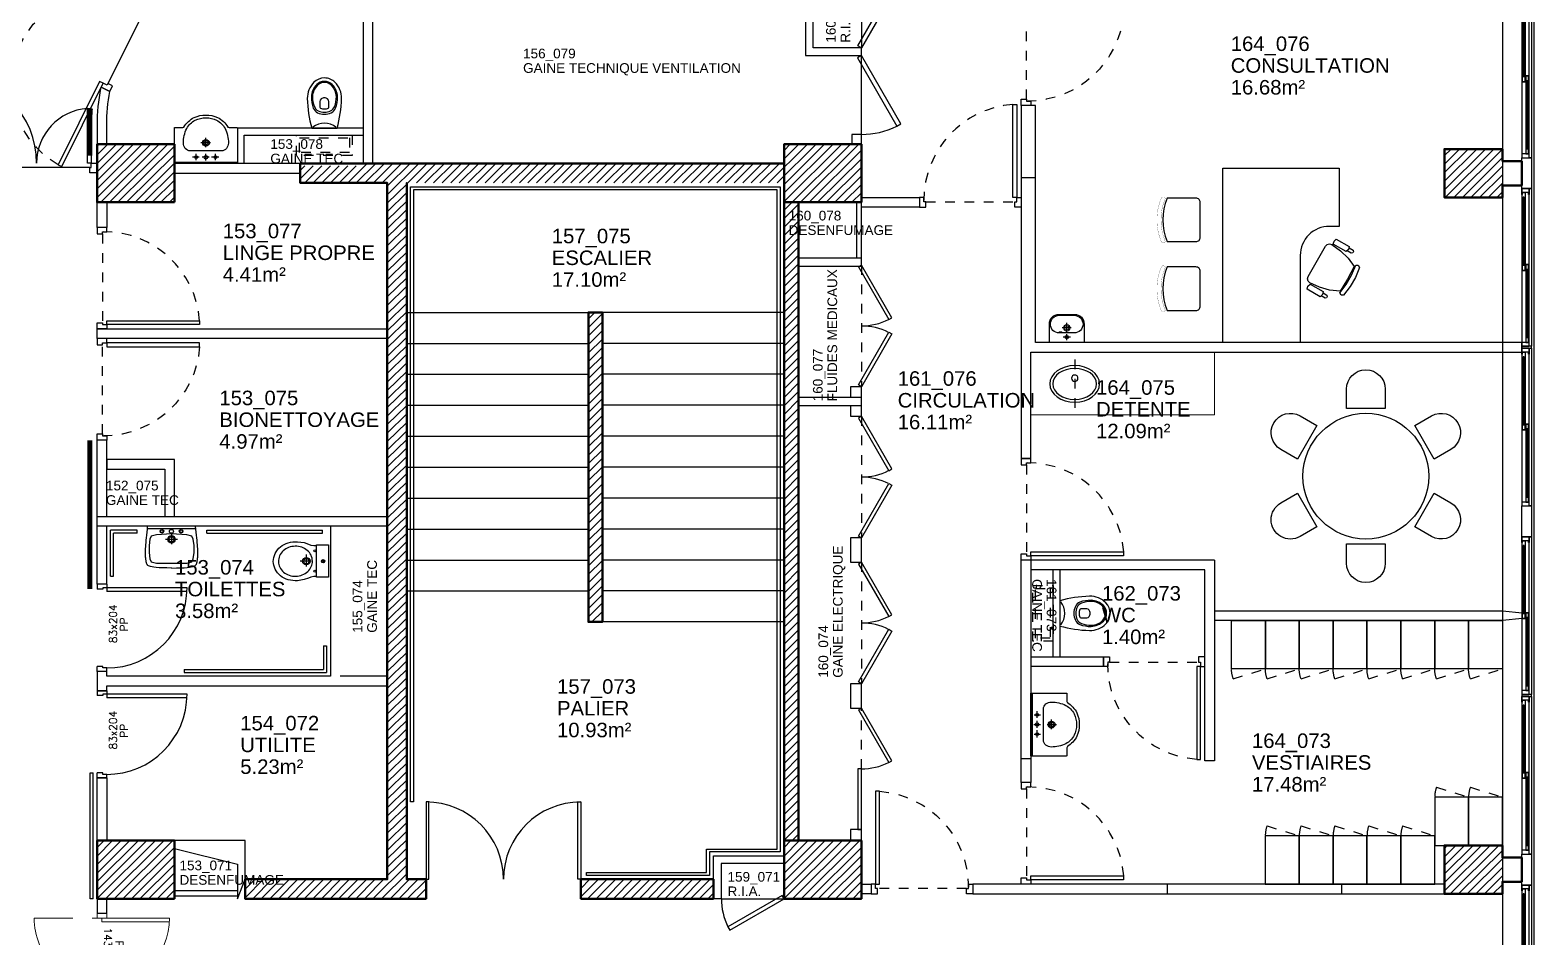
# Model space of a CAD drawing. Header units: metres. Extents: x -8 to 211, y -5 to 120.
# Drawn here: x 151.3 to 166.84, y 70.45 to 79.83 of the extents above; entities that cross this region are included whole.
import ezdxf
from ezdxf.enums import TextEntityAlignment as Align

# ---------------------------------------------------------------- set-up
doc = ezdxf.new("R2010")
doc.units = ezdxf.units.M
doc.header["$LTSCALE"] = 0.8
doc.header["$MEASUREMENT"] = 0
for name, pattern in [('AXES2', [1.125, 0.75, -0.125, 0.125, -0.125]), ('CACHE2', [0.1875, 0.125, -0.0625]), ('CACHEX2', [0.75, 0.5, -0.25]), ('CACHÉ', [0.25, 0.125, -0.125]), ('CENTER', [2, 1.25, -0.25, 0.25, -0.25]), ('CONTINU', [0]), ('DISCONTINU', [0.75, 0.5, -0.25])]:
    doc.linetypes.add(name, pattern=pattern)
doc.layers.get('0').update_dxf_attribs({"linetype": 'CONTINUOUS'})
for name, color, linetype in [('A-EQTE-SANITAIRE', 5, 'CONTINUOUS'), ('A_ACCÈS', 7, 'CONTINUOUS'), ('A_AGENC', 204, 'CONTINUOUS'), ('A_CHASS', 4, 'CONTINUOUS'), ('A_EQMP', 142, 'CONTINUOUS'), ('A_Etiqu_Gaine', 7, 'CONTINUOUS'), ('A_Etiqu_Gaine_ancien', 7, 'CONTINUOUS'), ('A_Etiqu_Gaine_code', 7, 'CONTINUOUS'), ('A_Etiqu_Local', 7, 'CONTINUOUS'), ('A_Etiqu_Nouveaux locaux', 140, 'CONTINUOUS'), ('A_HACH_STRUC', 7, 'CONTINUOUS'), ('A_MURS_CLOI', 7, 'CONTINUOUS'), ('A_PORT', 7, 'CONTINUOUS'), ('ARchi-Murs porteurs', 7, 'CONTINUOUS'), ('EQuipement-main courante', 181, 'CONTINUOUS'), ('P-FENETRE', 5, 'CONTINUOUS'), ('P-PORTE', 5, 'CONTINUOUS')]:
    doc.layers.add(name, color=color, linetype=linetype)
for name, color, linetype, lineweight in [('A_MURS_STRU', 7, 'CONTINUOUS', 40), ('A_PORTE', 7, 'CONTINU', 0), ('A_SANI', 5, 'CONTINU', 0)]:
    doc.layers.add(name, color=color, linetype=linetype, lineweight=lineweight)
doc.styles.add('Attribut', font='arial.ttf')
doc.styles.add('ROMANS8', font='romans8', dxfattribs={"height": 10})

# ---------------------------------------------------------------- blocks, each defined once
blk = doc.blocks.new('POR-90D')
at = {"color": 0, "linetype": 'ByBlock'}
blk.add_line((-98.5, 5.5), (-6.5, 5.5), dxfattribs=at)
for points in [[(-8.5, 10), (-8.5, 106), (-4.5, 106), (-4.5, 10)], [(-98.5, 0), (-98.5, 5.5), (-100.5, 5.5), (-100.5, 10), (-105, 10), (-105, 0)], [(-6.5, 0), (-6.5, 5.5), (-4.5, 5.5), (-4.5, 10), (0, 10), (0, 0)]]:
    blk.add_lwpolyline(points, close=True)
blk.add_arc((-1.3, 7.1), 99.2, 94.1611, 180.0367, dxfattribs=at)
blk = doc.blocks.new('POR-140T')
at = {"color": 0}
blk.add_line((152.5, 5.5), (7.5, 5.5), dxfattribs=at)
for points in [[(10, 101.5), (10, 10), (6, 10), (6, 101.5)], [(150, 10), (150, 66.5), (154, 66.5), (154, 10)], [(7.5, 0), (7.5, 5.5), (6, 5.5), (6, 10), (0, 10), (0, 0)], [(152.5, 0), (152.5, 5.5), (154, 5.5), (154, 10), (160, 10), (160, 0)]]:
    blk.add_lwpolyline(points, close=True)
blk.add_lwpolyline([(150, 66.5, 0.391403), (97.5, 10, 0.400855), (10, 101.5)], format="xyb", dxfattribs=at)
blk = doc.blocks.new('POR-90180d')
at = {"color": 0}
blk.add_line((-99.5, 5.5), (-6.5, 5.5), dxfattribs=at)
for points in [[(-98.5, 0), (-98.5, 5.5), (-100.5, 5.5), (-100.5, 10), (-105, 10), (-105, 0)], [(-6.5, 0), (-6.5, 5.5), (-4.5, 5.5), (-4.5, 10), (0, 10), (0, 0)], [(-4.5, 14), (91.5, 14), (91.5, 10), (-4.5, 10)]]:
    blk.add_lwpolyline(points, close=True)
at = {"color": 0, "linetype": 'ByBlock'}
blk.add_arc((-4.4, 8.3), 96.1, 3.4084, 180.7675, dxfattribs=at)
blk = doc.blocks.new('wcKEO2441p')
at = {"layer": 'A-EQTE-SANITAIRE', "linetype": 'CACHE2'}
for points in [[(-28, 28.8), (-7, 28.8), (-7, -28.8), (-28, -28.8)], [(-25, 25.8), (-10, 25.8), (-10, -25.8), (-25, -25.8)]]:
    blk.add_lwpolyline(points, close=True, dxfattribs=at)
at = {"layer": 'A-EQTE-SANITAIRE'}
for points in [[(47.6, -10.9, 0.196315), (52, 0, 0.196315), (47.6, 10.8, 0.20619), (30.7, 17.7, 0.059274), (0, 13.1), (0, -13.1, 0.059274), (30.7, -17.7, 0.20619)], [(48.4, 0, 0.196315), (45.2, 8, 0.194716), (32.4, 13.5, 0.100159), (20.8, 11.5, 0.190957), (16.1, 7.1, 0.111183), (14.5, 0, 0.111183), (16.1, -7.1, 0.190957), (20.8, -11.5, 0.100159), (32.4, -13.5, 0.194716), (45.2, -8, 0.196315)], [(47.4, 0, 0.196315), (44.4, 7.2, 0.194716), (32.8, 12.3, 0.100159), (22.3, 10.4, 0.190957), (18, 6.4, 0.111183), (16.5, 0, 0.111183), (18, -6.4, 0.190957), (22.3, -10.4, 0.100159), (32.8, -12.3, 0.194716), (44.4, -7.2, 0.196315)], [(31.4, 0, 0.165079), (30.3, 3.3, 0.233189), (27.8, 4.6), (21.7, 4.6, 0.298217), (20.8, 4, 0.103244), (20, 0, 0.103244), (20.8, -4, 0.298217), (21.7, -4.6), (27.8, -4.6, 0.233189), (30.3, -3.3, 0.165079)]]:
    blk.add_lwpolyline(points, format="xyb", close=True, dxfattribs=at)
blk.add_arc((-13.7, 0), 19, 321.0392, 38.9608, dxfattribs=at)
blk = doc.blocks.new('LA-PRIp1202')
at = {"layer": 'A-EQTE-SANITAIRE'}
blk.add_line((32.4, -1.4), (-32.5, -1.4), dxfattribs=at)
at = {"layer": 'A-EQTE-SANITAIRE', "linetype": 'CENTER'}
for p, q in [((-13.2, -6.6), (-5.9, -6.6)), ((-9.9, -3.4), (-9.9, -10.2)), ((-3.3, -6.5), (4, -6.5)), ((0, -3.3), (0, -10)), ((6.8, -6.6), (14, -6.6)), ((10.1, -3.4), (10.1, -10.2)), ((-4.7, -21.5), (5.6, -21.5)), ((0, -16.9), (0, -26.6))]:
    blk.add_line(p, q, dxfattribs=at)
at = {"layer": 'A-EQTE-SANITAIRE', "flags": 128}
for points in [[(0, -50, -0.115914), (-12.1, -47.7, -0.128629), (-22.8, -37.8, 0.219026), (-23.9, -37.4), (-31.9, -37.4, -0.414214), (-32.5, -36.8), (-32.5, -0.3, -0.414214), (-32.2, 0), (0, 0), (32.2, 0, -0.414214), (32.5, -0.3), (32.5, -36.8, -0.414214), (31.9, -37.4), (23.9, -37.4, 0.219026), (22.8, -37.8, -0.128629), (12.1, -47.7, -0.115914)], [(0, -47.3, -0.110863), (-11.1, -44.8, -0.157188), (-19.8, -36.3, -0.123361), (-23.2, -21.2, -0.177945), (-21.3, -15.7, -0.218594), (-16, -13.1), (0, -13.1), (16, -13.1, -0.218594), (21.3, -15.7, -0.177945), (23.2, -21.2, -0.123361), (19.8, -36.3, -0.157188), (11.1, -44.8, -0.110863)]]:
    blk.add_lwpolyline(points, format="xyb", close=True, dxfattribs=at)
at = {"layer": 'A-EQTE-SANITAIRE'}
for centre, radius in [((-9.9, -6.6), 1.5), ((0, -6.5), 1.82), ((10.1, -6.6), 1.5), ((0, -21.5), 3.48), ((0, -21.5), 2.19)]:
    blk.add_circle(centre, radius, dxfattribs=at)
blk = doc.blocks.new('CASIER35X50')
at = {"const_width": 0.5}
blk.add_lwpolyline([(0, 50), (0, 0), (35, 0), (35, 50)], dxfattribs=at)
at = {"linetype": 'CACHEX2'}
blk.add_lwpolyline([(0, 50, -0.087489), (1.8, 60.3), (35, 50)], format="xyb", dxfattribs=at)
blk.add_lwpolyline([(0, 0), (35, 0), (35, 50), (0, 50)], close=True)
blk = doc.blocks.new('VASQUE')
at = {"layer": 'A-EQTE-SANITAIRE', "linetype": 'AXES2'}
blk.add_line((0, 6.4), (0, -44.1), dxfattribs=at)
at = {"layer": 'A-EQTE-SANITAIRE'}
blk.add_circle((0, -13.2), 3.39, dxfattribs=at)
for major_axis, ratio in [((-25.7, 0), 0.737674), ((-22.7, 0), 0.703008)]:
    blk.add_ellipse((0, -19), major_axis=major_axis, ratio=ratio, dxfattribs=at)
blk = doc.blocks.new('TAB-6PLR')
for points in [[(-17.7, 70.6), (-52.3, 50.6), (-62.3, 67.9, -1), (-27.7, 87.9)], [(52.3, 50.6), (17.7, 70.6), (27.7, 87.9, -1), (62.3, 67.9)], [(-70, 20), (-70, -20), (-90, -20, -1), (-90, 20)], [(70, -20), (70, 20), (90, 20, -1), (90, -20)], [(-52.3, -50.6), (-17.7, -70.6), (-27.7, -87.9, -1), (-62.3, -67.9)], [(17.7, -70.6), (52.3, -50.6), (62.3, -67.9, -1), (27.7, -87.9)]]:
    blk.add_lwpolyline(points, format="xyb", close=True)
blk.add_circle((0, 0), 65)
blk = doc.blocks.new('BROCA1-WC')
at = {"layer": 'A-EQTE-SANITAIRE'}
for p, q in [((0.180664, 0.002441), (0.292968, 0.002441)), ((0.229492, -0.065918), (0.229492, 0.056152))]:
    blk.add_line(p, q, dxfattribs=at)
blk.add_lwpolyline([(0.124511, -0.168457), (0, -0.168457), (0, 0.168457), (0.124511, 0.168457)], close=True, dxfattribs=at)
blk.add_lwpolyline([(0.124511, 0.158691), (0.131836, 0.158691), (0.151367, 0.158691), (0.183105, 0.168457), (0.207519, 0.178223), (0.251465, 0.192871), (0.32052, 0.20335, -0.092772), (0.415564, 0.193998, -0.098236), (0.49569, 0.152391, -0.108258), (0.551385, 0.083564, -0.11669), (0.570333, 0.00348, -0.116228), (0.55144, -0.076694, -0.107322), (0.495689, -0.146109, -0.097518), (0.415447, -0.188486, -0.102120608), (0.319824, -0.197754), (0.251465, -0.192871), (0.207519, -0.17334), (0.183105, -0.163574), (0.151367, -0.158691), (0.131836, -0.158691), (0.12207, -0.158691)], format="xyb", dxfattribs=at)
blk.add_lwpolyline([(0.517564, 0.006079, 0.110065), (0.503334, 0.064246, 0.102556), (0.463811, 0.114795, 0.093461), (0.407064, 0.147017, 0.087911), (0.338583, 0.157695, 0.087911), (0.270603, 0.144193, 0.093461), (0.215238, 0.10965, 0.102556), (0.177841, 0.057509, 0.110065), (0.166029, -0.001196, 0.110065), (0.18026, -0.059363, 0.102556), (0.219782, -0.109912, 0.093461), (0.276529, -0.142134, 0.087911), (0.34501, -0.152812, 0.087911), (0.41299, -0.13931, 0.093461), (0.468355, -0.104767, 0.102556), (0.505752, -0.052626, 0.110065)], format="xyb", close=True, dxfattribs=at)
for centre, radius in [((0.056152, 0.002441), 0.01664), ((0.056152, 0.002441), 0.016619), ((0.056152, 0.002441), 0.009631), ((0.056152, 0.002441), 0.000007), ((0.141601, 0.104981), 0.010462), ((0.229492, 0.002441), 0.038283), ((0.229492, 0.002441), 0.027569), ((0.141601, -0.10498), 0.010462)]:
    blk.add_circle(centre, radius, dxfattribs=at)
blk = doc.blocks.new('BROCA1-LAV')
at = {"layer": 'A-EQTE-SANITAIRE'}
for p, q in [((0.248, 0), (-0.248, 0)), ((0.248, -0.025), (-0.248, -0.025)), ((-0.065, -0.134), (0.061, -0.134)), ((-0.002, -0.082), (-0.002, -0.185))]:
    blk.add_line(p, q, dxfattribs=at)
for points in [[(0.002, -0.432), (-0.049, -0.431), (-0.093, -0.43), (-0.129, -0.428), (-0.159, -0.426), (-0.184, -0.423), (-0.203, -0.42), (-0.218, -0.416), (-0.23, -0.413), (-0.238, -0.408), (-0.245, -0.404), (-0.245, -0.404), (-0.248, -0.402), (-0.25, -0.399), (-0.252, -0.396), (-0.254, -0.394), (-0.256, -0.39), (-0.257, -0.387), (-0.259, -0.383), (-0.26, -0.379), (-0.261, -0.375), (-0.262, -0.37), (-0.262, -0.37), (-0.263, -0.365), (-0.264, -0.359), (-0.265, -0.353), (-0.266, -0.347), (-0.267, -0.34), (-0.268, -0.334), (-0.268, -0.327), (-0.269, -0.321), (-0.27, -0.314), (-0.27, -0.308), (-0.27, -0.308), (-0.271, -0.302), (-0.271, -0.296), (-0.271, -0.291), (-0.272, -0.285), (-0.272, -0.28), (-0.272, -0.274), (-0.272, -0.268), (-0.272, -0.261), (-0.271, -0.255), (-0.271, -0.247), (-0.271, -0.247), (-0.27, -0.231), (-0.268, -0.212), (-0.267, -0.192), (-0.264, -0.169), (-0.262, -0.145), (-0.259, -0.118), (-0.257, -0.091), (-0.254, -0.062), (-0.251, -0.031), (-0.248, 0)], [(-0.002, -0.432), (0.049, -0.431), (0.093, -0.43), (0.129, -0.428), (0.159, -0.426), (0.184, -0.423), (0.203, -0.42), (0.218, -0.416), (0.23, -0.413), (0.238, -0.408), (0.245, -0.404), (0.245, -0.404), (0.248, -0.402), (0.25, -0.399), (0.252, -0.396), (0.254, -0.394), (0.256, -0.39), (0.257, -0.387), (0.259, -0.383), (0.26, -0.379), (0.261, -0.375), (0.262, -0.37), (0.262, -0.37), (0.263, -0.365), (0.264, -0.359), (0.265, -0.353), (0.266, -0.347), (0.267, -0.34), (0.268, -0.334), (0.268, -0.327), (0.269, -0.321), (0.27, -0.314), (0.27, -0.308), (0.27, -0.308), (0.271, -0.302), (0.271, -0.296), (0.271, -0.291), (0.272, -0.285), (0.272, -0.28), (0.272, -0.274), (0.272, -0.268), (0.272, -0.261), (0.271, -0.255), (0.271, -0.247), (0.271, -0.247), (0.27, -0.231), (0.268, -0.212), (0.267, -0.192), (0.264, -0.169), (0.262, -0.145), (0.259, -0.118), (0.257, -0.091), (0.254, -0.062), (0.251, -0.031), (0.248, 0)]]:
    blk.add_lwpolyline(points, dxfattribs=at)
blk.add_lwpolyline([(-0.234, -0.235), (-0.233, -0.272), (-0.225, -0.336), (-0.211, -0.367), (-0.157, -0.38), (-0.002, -0.381), (0.156, -0.38), (0.21, -0.367), (0.224, -0.336), (0.232, -0.272), (0.233, -0.237), (0.233, -0.232), (0.232, -0.197), (0.224, -0.133), (0.21, -0.102), (0.156, -0.089), (-0.002, -0.079), (-0.157, -0.089), (-0.211, -0.102), (-0.225, -0.133), (-0.233, -0.197), (-0.234, -0.235)], close=True, dxfattribs=at)
for centre, radius in [((-0.101, -0.052), 0.0189), ((-0.101, -0.052), 0.0144), ((-0.002, -0.134), 0.0387), ((-0.002, -0.134), 0.0274), ((-0.002, -0.052), 0.0204), ((0.098, -0.052), 0.0189), ((0.098, -0.052), 0.0144)]:
    blk.add_circle(centre, radius, dxfattribs=at)
blk = doc.blocks.new('1310-fencoul')
at = {"color": 0}
for points in [[(0, 0.1), (1.63, 0.1), (1.63, 0.075), (0, 0.075)], [(0, 0), (1.63, 0), (1.63, 0.075), (0, 0.075)], [(0.04, 0.035), (0.845, 0.035), (0.845, 0.005), (0.04, 0.005)], [(1.59, 0.07), (0.785, 0.07), (0.785, 0.04), (1.59, 0.04)]]:
    blk.add_lwpolyline(points, close=True, dxfattribs=at)
for points in [[(0.06, 0.075), (0.06, 0.07), (0.04, 0.07), (0.04, 0.005), (0.06, 0.005), (0.06, 0), (0, 0), (0, 0.075)], [(0.1, 0.005), (0.04, 0.005), (0.04, 0.035), (0.1, 0.035), (0.1, 0.025), (0.09, 0.025), (0.09, 0.015), (0.1, 0.015)], [(0.09, 0.025), (0.795, 0.025), (0.795, 0.015), (0.09, 0.015)], [(0.845, 0.04), (0.785, 0.04), (0.785, 0.07), (0.845, 0.07), (0.845, 0.06), (0.835, 0.06), (0.835, 0.05), (0.845, 0.05)], [(0.785, 0.005), (0.845, 0.005), (0.845, 0.035), (0.785, 0.035), (0.785, 0.025), (0.795, 0.025), (0.795, 0.015), (0.785, 0.015)], [(1.54, 0.06), (0.835, 0.06), (0.835, 0.05), (1.54, 0.05)], [(1.53, 0.04), (1.59, 0.04), (1.59, 0.07), (1.53, 0.07), (1.53, 0.06), (1.54, 0.06), (1.54, 0.05), (1.53, 0.05)], [(1.57, 0.075), (1.57, 0.07), (1.59, 0.07), (1.59, 0.005), (1.57, 0.005), (1.57, 0), (1.63, 0), (1.63, 0.075)]]:
    blk.add_lwpolyline(points, close=True)
blk = doc.blocks.new('A$C35AF5110')
at = {"layer": 'P-FENETRE'}
for points in [[(0, 0.16), (0, -0.16), (-0.1, -0.16), (-0.1, 0.16)], [(0, -1.81), (0, -1.79), (-0.1, -1.79), (-0.1, -1.81)]]:
    blk.add_lwpolyline(points, close=True, dxfattribs=at)
at = {"layer": 'P-FENETRE', "color": 7, "rotation": 90}
for p in [(0, -1.79), (0, -3.44)]:
    blk.add_blockref('1310-fencoul', p, dxfattribs=at)
blk = doc.blocks.new('LM-p1016')
at = {"layer": 'A-EQTE-SANITAIRE', "linetype": 'CENTER'}
for p, q in [((13.4, -15.1), (22.7, -15.1)), ((14.2, -5.5), (21.8, -5.5)), ((18, -2.3), (18, -8.6)), ((18, -10.4), (18, -20.9))]:
    blk.add_line(p, q, dxfattribs=at)
at = {"layer": 'A-EQTE-SANITAIRE', "flags": 128}
for points in [[(0, -19), (0, 0), (36, 0), (36, -19, -0.415498), (26, -29), (10, -29, -0.414214)], [(10.3, -28, -1), (10.3, -9.8), (25.8, -9.8, -1), (25.8, -28)]]:
    blk.add_lwpolyline(points, format="xyb", close=True, dxfattribs=at)
at = {"layer": 'A-EQTE-SANITAIRE', "linetype": 'Continuous', "lineweight": 0}
for radius in [3.4, 2.3]:
    blk.add_circle((18, -15.1), radius, dxfattribs=at)
at = {"layer": 'A-EQTE-SANITAIRE'}
blk.add_circle((18, -5.5), 1.77, dxfattribs=at)
blk.add_ellipse((24.5, -10.7), major_axis=(1.3, 0), ratio=0.254718, start_param=0, end_param=6.28318, dxfattribs=at)
blk = doc.blocks.new('FAU-60')
for points in [[(-16.5, -6.3), (-5.5, -4.8), (5.5, -4.8), (16.5, -6.3), (17.8, -4), (16.5, -1.6), (5.5, 0), (-5.5, 0), (-16.5, -1.6), (-17.8, -4)], [(20.3, -42.4), (22.1, -40.6), (22.7, -38.2), (21.7, -27.3), (19, -16.8), (14.5, -6.9), (-0.1, -6.3), (-14.7, -6.9), (-19.2, -16.8), (-21.9, -27.3), (-22.8, -38.2), (-22.2, -40.6), (-20.5, -42.4), (-18.1, -43), (17.9, -43)], [(-23.9, -37.2), (-23.9, -21.8), (-27, -20.9), (-30.1, -21.8), (-30.1, -37.2), (-27, -38.1)], [(29.9, -37.2), (29.9, -21.8), (26.8, -20.9), (23.7, -21.8), (23.7, -37.2), (26.8, -38.1)]]:
    blk.add_lwpolyline(points, close=True)
for points in [[(-25.1, -21.2), (-25.1, -16.5), (-26.2, -15.5), (-27.7, -15.4), (-28.8, -16.5), (-28.8, -21.2)], [(28.7, -21.2), (28.7, -16.5), (27.6, -15.5), (26.1, -15.4), (25, -16.5), (25, -21.2)], [(29.9, -21.8), (26.8, -20.9)]]:
    blk.add_lwpolyline(points)
blk = doc.blocks.new('BU-180g')
blk.add_lwpolyline([(70, 80), (-20, 80), (-20, 0), (160, 0), (160, 120), (100, 120), (100, 110, -0.414214)], format="xyb", close=True)
at = {"rotation": 30.00941236793711}
blk.add_blockref('FAU-60', (42.4, 134.4), dxfattribs=at)
blk = doc.blocks.new('SIEG-45')
at = {"const_width": 0.2}
blk.add_lwpolyline([(-22.3, -8.6, -0.197611), (22.3, -8.6, 0.668153), (22.3, -4.4, 0.198931), (-22.3, -4.4, 0.668153)], format="xyb", close=True, dxfattribs=at)
blk.add_lwpolyline([(-22.5, -10.6, -0.2), (22.5, -10.6), (22.5, -40.3, -0.414214), (18, -44.8), (-18, -44.8, -0.414214), (-22.5, -40.3)], format="xyb", close=True)
blk = doc.blocks.new('A_Etiqu_Local')
at = {"style": 'Attribut', "flags": 1}
for tag, p in [('CODE_HOPITAL', (-0.446, 1.632)), ('CODE_SITE', (-0.446, 1.407)), ('CODE_BATIMENT', (-0.446, 1.182)), ('CODE_SECTEUR', (-0.446, 0.957)), ('CODE_ETAGE', (-0.446, 0.732)), ('NOM_NORMALISE', (-0.446, -0.843)), ('SECTEUR_ACTIVITE', (-0.446, -1.068)), ('SOUS_SECTEUR_ACTIVITE', (-0.446, -1.293)), ('VOLUME', (-0.446, -1.518)), ('SERVICE', (-0.446, -1.743)), ('CODE_UG', (-0.446, -1.968)), ('CODE_UA', (-0.446, -2.193)), ('CODE_POLE', (-0.446, -2.418)), ('OCCUPANT_EXTERNE', (-0.446, -2.643)), ('DISPONIBILITE', (-0.446, -2.868)), ('ACCES_HANDICAPES', (-0.446, -3.093)), ('NATURE_SOL', (-0.446, -3.318)), ('RISQUE_LABORATOIRE', (-0.446, -3.543)), ('AMIANTE', (-0.446, -3.768))]:
    blk.add_attdef(tag, p, '', height=0.15, dxfattribs=at)
at = {"layer": 'A_Etiqu_Local', "style": 'Attribut'}
for tag, p in [('CODE_PIECE', (-0.446, 0.282)), ('NOM_USAGE', (-0.446, 0.057)), ('SURFACE', (-0.446, -0.168))]:
    blk.add_attdef(tag, p, '', height=0.15, dxfattribs=at)
blk = doc.blocks.new('A_Etiqu_Gaine')
at = {"style": 'Attribut', "flags": 1}
for tag, p in [('CODE_HOPITAL', (-0.432, 0.865)), ('CODE_SITE', (-0.432, 0.715)), ('CODE_BATIMENT', (-0.432, 0.565)), ('CODE_SECTEUR', (-0.432, 0.415)), ('CODE_ETAGE', (-0.432, 0.265)), ('NOM_NORMALISE', (-0.432, -0.335)), ('SECTEUR_ACTIVITE', (-0.432, -0.485)), ('SOUS_SECTEUR_ACTIVITE', (-0.432, -0.635)), ('SURFACE', (-0.432, -0.785)), ('CODE_UG', (-0.432, -0.935)), ('CODE_POLE', (-0.432, -1.085)), ('AMIANTE', (-0.432, -1.235))]:
    blk.add_attdef(tag, p, '', height=0.1, dxfattribs=at)
at = {"layer": 'A_Etiqu_Gaine', "style": 'Attribut'}
blk.add_attdef('NOM_USAGE', (-0.432, -0.185), '', height=0.1, dxfattribs=at)
at = {"layer": 'A_Etiqu_Gaine_ancien', "style": 'Attribut'}
blk.add_attdef('CODE_PIECE_ANCIEN', (-0.432, 0.115), '', height=0.1, dxfattribs=at)
at = {"layer": 'A_Etiqu_Gaine_code', "style": 'Attribut'}
blk.add_attdef('CODE_PIECE', (-0.432, -0.035), '', height=0.1, dxfattribs=at)
blk = doc.blocks.new('P80bt10')
for p, q in [((0.035, 0.93), (0.035, 0.1)), ((0.075, 0.929), (0.075, 0.1)), ((0, 0.1), (0, 0)), ((0, 0.1), (0.035, 0.1)), ((0, 0), (0.05, 0)), ((0.035, 0.1), (0.075, 0.1)), ((0.035, 0.1), (0.035, 0.06)), ((0.035, 0.06), (0.05, 0.06)), ((0.05, 0.06), (0.05, 0)), ((0.865, 0.06), (0.85, 0.06)), ((0.85, 0.06), (0.85, 0)), ((0.9, 0), (0.85, 0)), ((0.865, 0.1), (0.865, 0.06)), ((0.9, 0.1), (0.865, 0.1)), ((0.9, 0.1), (0.9, 0))]:
    blk.add_line(p, q)
blk.add_arc((0.035, 0.1), 0.83, 0, 90)
at = {"style": 'ROMANS8'}
for tag, p in [('DEF', (0.416, 0.239)), ('DIM', (0.409, 0.124))]:
    blk.add_attdef(tag, text='', height=0.08, dxfattribs=at).set_placement(p, align=Align.CENTER)
blk = doc.blocks.new('P140-bt10_V&V')
for p, q in [((0.05, 0.75), (0.05, 0.05)), ((0.09, 0.749), (0.09, 0.05)), ((1.41, 0.749), (1.41, 0.05)), ((1.45, 0.75), (1.45, 0.05)), ((0, 0.1), (0, 0)), ((0, 0.1), (0.05, 0.1)), ((0, 0), (0.05, 0)), ((0.05, 0.1), (0.05, 0)), ((0.05, 0.05), (0.09, 0.05)), ((1.45, 0.05), (1.41, 0.05)), ((1.5, 0.1), (1.45, 0.1)), ((1.45, 0.1), (1.45, 0)), ((1.5, 0), (1.45, 0)), ((1.5, 0.1), (1.5, 0)), ((1.5, 0), (1.5, 0))]:
    blk.add_line(p, q)
at = {"linetype": 'DISCONTINU'}
for p, q in [((0.05, -0.65), (0.05, 0.05)), ((1.45, -0.65), (1.45, 0.05))]:
    blk.add_line(p, q, dxfattribs=at)
for centre, start, end in [((0.05, 0.05), 0, 90), ((1.45, 0.05), 90, 180)]:
    blk.add_arc(centre, 0.7, start, end)
for centre, start, end in [((0.05, 0.05), 270, 0), ((1.45, 0.05), 180, 270)]:
    blk.add_arc(centre, 0.7, start, end, dxfattribs=at)
at = {"style": 'ROMANS8'}
for tag, p in [('DEF', (0.387, 0.189)), ('DIM', (0.382, 0.072))]:
    blk.add_attdef(tag, text='', height=0.08, dxfattribs=at).set_placement(p, align=Align.CENTER)

msp = doc.modelspace()

# ---------------------------------------------------------------- hatches: boundary and pattern name
at = {"layer": 'A_HACH_STRUC'}
h = msp.add_hatch(dxfattribs=at)
h.set_pattern_fill('ANSI31', color=8, scale=0.5, angle=359.7696, style=0)
h.set_pattern_definition([(44.7696, (144.841396, 78.04949), (-0.0440161, 0.04437154), [])])
h.paths.add_polyline_path([(152.791, 78.649), (151.991, 78.649), (151.991, 78.049), (152.091, 78.049), (152.791, 78.049)])
h.paths.add_polyline_path([(145.841, 78.649), (145.041, 78.649), (145.041, 78.474), (144.841, 78.474), (144.841, 78.35), (144.841, 78.225), (144.941, 78.225), (145.041, 78.225), (145.041, 78.049), (145.841, 78.049)])
h.paths.add_polyline_path([(166.516, 78.599), (165.916, 78.599), (165.916, 78.099), (166.516, 78.099)])
h = msp.add_hatch(dxfattribs=at)
h.set_pattern_fill('ANSI31', color=8, scale=0.5, angle=359.76959, style=0)
h.paths.add_polyline_path([(157.214, 76.91), (157.069, 76.91), (157.069, 73.71), (157.214, 73.71)], flags=17)
h.paths.add_polyline_path([(159.091, 78.449), (154.69, 78.449), (154.69, 78.425), (154.091, 78.425), (154.091, 78.349), (154.091, 78.249), (154.991, 78.249), (154.991, 71.049), (153.521, 71.049), (153.521, 70.849), (155.391, 70.849), (155.391, 71.049), (155.291, 71.049), (155.191, 71.049), (155.191, 78.249), (159.091, 78.249)])
h.paths.add_polyline_path([(159.891, 78.649), (159.091, 78.649), (159.091, 78.049), (159.241, 78.049), (159.891, 78.049), (159.891, 78.099)])
h.paths.add_polyline_path([(159.241, 77.39), (159.241, 77.47), (159.241, 78.049), (159.091, 78.049), (159.091, 75.635), (159.091, 71.449), (159.241, 71.449), (159.241, 75.242), (159.241, 75.949), (159.241, 76.029)])
h.paths.add_polyline_path([(158.361, 71.049), (156.991, 71.049), (156.991, 70.849), (158.361, 70.849)], flags=17)
h.paths.add_polyline_path([(152.817, 70.966), (153.948, 70.966), (153.948, 71.121), (152.817, 71.121)], flags=9)
h.paths.add_polyline_path([(159.113, 77.683), (160.244, 77.683), (160.244, 77.838), (159.113, 77.838)], flags=9)
h.paths.add_polyline_path([(159.107, 77.801), (159.715, 77.801), (159.715, 77.993), (159.107, 77.993)], flags=9)
h = msp.add_hatch(dxfattribs=at)
h.set_pattern_fill('ANSI31', color=8, scale=0.5, angle=359.7696, style=0)
h.set_pattern_definition([(44.7696, (151.9912, 70.84947), (-0.0440161, 0.04437154), [])])
h.paths.add_polyline_path([(152.791, 71.449), (151.991, 71.449), (151.991, 70.849), (152.091, 70.849), (152.791, 70.849)])
h.paths.add_polyline_path([(159.891, 71.449), (159.091, 71.449), (159.091, 70.849), (159.891, 70.849)])
h.paths.add_polyline_path([(166.516, 71.399), (165.916, 71.399), (165.916, 70.899), (166.516, 70.899)])

# ---------------------------------------------------------------- linework, layer by layer
at = {"layer": 'A_ACCÈS', "color": 8, "linetype": 'Continuous'}
for p, q in [((155.191, 76.91), (157.069, 76.91)), ((159.091, 76.91), (157.214, 76.91)), ((155.191, 76.59), (157.069, 76.59)), ((159.091, 76.59), (157.214, 76.59)), ((155.191, 76.27), (157.069, 76.27)), ((159.091, 76.27), (157.214, 76.27)), ((155.191, 75.95), (157.069, 75.95)), ((159.091, 75.95), (157.214, 75.95)), ((155.191, 75.63), (157.069, 75.63)), ((159.091, 75.63), (157.214, 75.63)), ((155.191, 75.31), (157.069, 75.31)), ((159.091, 75.31), (157.214, 75.31)), ((155.191, 74.99), (157.069, 74.99)), ((159.091, 74.99), (157.214, 74.99)), ((155.191, 74.67), (157.069, 74.67)), ((159.091, 74.67), (157.214, 74.67)), ((155.191, 74.35), (157.069, 74.35)), ((159.091, 74.35), (157.214, 74.35)), ((155.191, 74.03), (157.069, 74.03)), ((159.091, 74.03), (157.214, 74.03)), ((159.091, 73.71), (157.214, 73.71))]:
    msp.add_line(p, q, dxfattribs=at)
msp.add_lwpolyline([(157.048, 71.119), (158.291, 71.119), (158.291, 71.362), (159.021, 71.362), (159.021, 78.179), (155.261, 78.179), (155.261, 71.849), (155.231, 71.849), (155.231, 78.209), (159.051, 78.209), (159.051, 71.332), (158.321, 71.332), (158.321, 71.089), (157.048, 71.089)], close=True, dxfattribs=at)
at = {"layer": 'A_AGENC', "color": 8}
for p, q in [((159.891, 80.393), (159.891, 79.645)), ((159.891, 78.75), (159.891, 79.565)), ((158.443, 70.849), (159.091, 70.849))]:
    msp.add_line(p, q, dxfattribs=at)
at = {"layer": 'A_AGENC', "color": 8, "linetype": 'CACHÉ'}
for p, q in [((159.891, 77.399), (159.891, 76.142)), ((159.891, 75.836), (159.891, 74.579)), ((159.891, 74.328), (159.891, 73.071)), ((159.891, 72.191), (159.891, 72.819))]:
    msp.add_line(p, q, dxfattribs=at)
at = {"layer": 'A_AGENC', "color": 8}
for points in [[(159.891, 79.645), (159.852, 79.667), (160.226, 80.315), (160.265, 80.292)], [(159.891, 79.565), (159.849, 79.541), (160.256, 78.835), (160.299, 78.859)], [(159.091, 70.849), (159.072, 70.883), (158.51, 70.559), (158.53, 70.525)]]:
    msp.add_lwpolyline(points, close=True, dxfattribs=at)
at = {"layer": 'A_AGENC', "color": 8, "linetype": 'Continuous'}
for points in [[(159.891, 77.399), (159.859, 77.38), (160.173, 76.836), (160.205, 76.855)], [(159.891, 76.142), (159.859, 76.161), (160.173, 76.705), (160.205, 76.687)], [(159.891, 75.836), (159.859, 75.817), (160.173, 75.273), (160.205, 75.292)], [(159.891, 74.579), (159.859, 74.598), (160.173, 75.142), (160.205, 75.124)], [(159.891, 74.328), (159.859, 74.309), (160.173, 73.765), (160.205, 73.784)], [(159.891, 73.071), (159.859, 73.09), (160.173, 73.634), (160.205, 73.615)], [(159.891, 72.819), (159.859, 72.801), (160.173, 72.256), (160.205, 72.275)]]:
    msp.add_lwpolyline(points, close=True, dxfattribs=at)
at = {"layer": 'A_AGENC', "color": 8}
for centre, radius, start, end in [((159.891, 79.565), 0.815, 270, 296.5663), ((159.091, 70.849), 0.648, 180, 206.5663)]:
    msp.add_arc(centre, radius, start, end, dxfattribs=at)
at = {"layer": 'A_AGENC', "color": 8, "linetype": 'Continuous'}
for centre, start, end in [((159.891, 77.399), 270, 296.5663), ((159.891, 76.142), 63.4337, 90), ((159.891, 75.836), 270, 296.5663), ((159.891, 74.579), 63.4337, 90), ((159.891, 74.328), 270, 296.5663), ((159.891, 73.071), 63.4337, 90), ((159.891, 72.819), 270, 296.5663)]:
    msp.add_arc(centre, 0.628, start, end, dxfattribs=at)
at = {"layer": 'A_MURS_CLOI', "color": 8}
for p, q in [((151.991, 74.099), (151.991, 75.589)), ((152.091, 74.099), (152.091, 74.699)), ((161.541, 72.049), (161.541, 74.349)), ((163.541, 74.349), (161.541, 74.349)), ((163.541, 74.349), (163.541, 72.275)), ((163.441, 74.249), (161.641, 74.249)), ((163.441, 72.275), (163.441, 74.249)), ((154.991, 73.049), (154.991, 73.149)), ((163.541, 72.275), (163.441, 72.275))]:
    msp.add_line(p, q, dxfattribs=at)
for points in [[(157.891, 80.749), (157.891, 80.393), (159.312, 80.393), (159.312, 79.565), (159.891, 79.565), (159.891, 79.645), (159.392, 79.645), (159.392, 80.393), (159.891, 80.393), (159.891, 81.333)], [(154.741, 80.849), (154.741, 78.449), (154.841, 78.449), (154.841, 80.749), (157.971, 80.749)], [(161.691, 78.3), (161.691, 79.05), (161.541, 79.05), (161.541, 78.3)], [(154.741, 78.814), (153.441, 78.814), (153.441, 78.449)], [(153.511, 78.449), (153.511, 78.744), (154.741, 78.744)], [(159.891, 77.47), (159.241, 77.47), (159.241, 77.39), (159.891, 77.39), (159.891, 78.099)], [(159.891, 78.049), (159.841, 78.049), (159.841, 77.47)], [(159.891, 78.099), (160.491, 78.099), (160.491, 77.999), (159.891, 77.999)], [(159.891, 76.029), (159.241, 76.029), (159.241, 75.949), (159.891, 75.949)], [(159.779, 75.949), (159.779, 75.836), (159.891, 75.836), (159.891, 76.142)], [(159.891, 76.142), (159.779, 76.142), (159.779, 76.029)], [(152.091, 74.799), (152.091, 75.589), (151.991, 75.589)], [(152.791, 74.799), (152.791, 75.389), (152.091, 75.389), (152.091, 75.289), (152.691, 75.289), (152.691, 74.799)], [(151.991, 74.799), (154.991, 74.799), (154.991, 74.699), (151.991, 74.699)], [(154.403, 74.699), (154.403, 73.149), (152.091, 73.149), (152.091, 73.199), (151.991, 73.199), (151.991, 72.999), (152.091, 72.999), (152.091, 73.049), (154.991, 73.049), (154.991, 73.149), (154.503, 73.149)], [(161.641, 74.349), (161.641, 72.049), (161.541, 72.049)], [(161.871, 73.349), (161.871, 74.249)], [(161.941, 74.249), (161.941, 73.349)], [(163.541, 73.825), (166.516, 73.825), (166.721, 73.805), (166.721, 73.745), (166.516, 73.725), (163.541, 73.725)], [(161.641, 73.349), (162.391, 73.349), (162.391, 73.249), (161.641, 73.249)], [(161.541, 72.299), (161.641, 72.299)], [(153.521, 70.849), (153.521, 71.449), (152.791, 71.449), (152.791, 71.369), (153.441, 71.207), (153.441, 70.849), (153.521, 71.049)], [(153.441, 70.929), (152.791, 70.929), (152.791, 70.879), (153.441, 70.879)], [(165.916, 70.999), (161.041, 70.999), (161.041, 70.899), (165.916, 70.899)], [(163.054, 70.899), (163.054, 70.999)], [(164.854, 70.999), (164.854, 70.899)], [(165.916, 70.899), (165.916, 70.999)]]:
    msp.add_lwpolyline(points, dxfattribs=at)
msp.add_lwpolyline([(151.991, 78.849), (151.991, 78.649), (152.091, 78.649), (152.091, 78.849, -0.045653), (152.123, 79.194), (152.033, 79.239), (152.027, 79.226, 0.04744)], format="xyb", close=True, dxfattribs=at)
for points in [[(159.891, 78.749), (159.791, 78.749), (159.791, 78.649), (159.891, 78.649)], [(154.091, 78.349), (154.091, 78.449), (152.791, 78.449), (152.791, 78.349)], [(161.641, 76.5), (166.716, 76.5), (166.716, 76.6), (161.691, 76.6), (161.691, 78.3), (161.541, 78.3), (161.541, 75.399), (161.641, 75.399)], [(151.991, 77.789), (151.991, 78.049), (152.091, 78.049), (152.091, 77.789)], [(151.991, 76.639), (151.991, 76.739), (154.991, 76.739), (154.991, 76.639)], [(159.891, 74.579), (159.779, 74.579), (159.779, 74.328), (159.891, 74.328)], [(159.891, 73.071), (159.779, 73.071), (159.779, 72.819), (159.891, 72.819)], [(159.891, 72.191), (159.853, 72.191), (159.853, 71.563), (159.891, 71.563)], [(152.091, 71.449), (151.991, 71.449), (151.991, 72.099), (152.091, 72.099)], [(159.891, 71.563), (159.779, 71.563), (159.779, 71.449), (159.891, 71.449)], [(159.091, 71.292), (159.091, 71.212), (158.441, 71.212), (158.441, 70.849), (158.361, 70.849), (158.361, 71.292)], [(159.991, 70.899), (159.891, 70.899), (159.891, 70.999), (159.991, 70.999)], [(152.091, 70.849), (151.991, 70.849), (151.991, 70.699), (152.091, 70.699)]]:
    msp.add_lwpolyline(points, close=True, dxfattribs=at)
at = {"layer": 'A_MURS_STRU', "color": 8, "linetype": 'Continuous'}
for points in [[(152.791, 78.049), (151.991, 78.049), (151.991, 78.649), (152.791, 78.649)], [(152.791, 70.849), (151.991, 70.849), (151.991, 71.449), (152.791, 71.449)]]:
    msp.add_lwpolyline(points, close=True, dxfattribs=at)
for points in [[(159.241, 78.049), (159.891, 78.049), (159.891, 78.649), (159.091, 78.649), (159.091, 78.049)], [(159.241, 71.449), (159.891, 71.449), (159.891, 70.849), (159.091, 70.849), (159.091, 71.277)]]:
    msp.add_lwpolyline(points, dxfattribs=at)
at = {"layer": 'A_MURS_STRU', "color": 8}
for points in [[(159.091, 78.649), (159.891, 78.649), (159.891, 78.049), (159.091, 78.049)], [(159.091, 78.649), (159.091, 70.849), (159.891, 70.849), (159.891, 71.449), (159.091, 71.449)], [(159.091, 78.449), (154.091, 78.449), (154.091, 78.249), (154.991, 78.249), (154.991, 71.049), (153.521, 71.049), (153.521, 70.849), (155.391, 70.849), (155.391, 71.049), (155.191, 71.049), (155.191, 78.249), (155.191, 71.049)], [(159.241, 71.449), (159.241, 78.049)]]:
    msp.add_lwpolyline(points, dxfattribs=at)
for points in [[(166.716, 78.474), (166.516, 78.474), (166.516, 78.599), (165.916, 78.599), (165.916, 78.099), (166.516, 78.099), (166.516, 78.224), (166.716, 78.224)], [(157.214, 76.91), (157.069, 76.91), (157.069, 73.71), (157.214, 73.71)], [(166.716, 71.274), (166.516, 71.274), (166.516, 71.399), (165.916, 71.399), (165.916, 70.899), (166.516, 70.899), (166.516, 71.024), (166.716, 71.024)], [(158.361, 71.049), (156.991, 71.049), (156.991, 70.849), (158.361, 70.849)]]:
    msp.add_lwpolyline(points, close=True, dxfattribs=at)
at = {"layer": 'A_PORT', "color": 8, "linetype": 'Continuous'}
for points in [[(155.421, 71.049), (155.421, 71.849), (155.391, 71.849), (155.391, 71.049)], [(156.961, 71.049), (156.961, 71.849), (156.991, 71.849), (156.991, 71.049)]]:
    msp.add_lwpolyline(points, close=True, dxfattribs=at)
for centre, start, end in [((155.391, 71.049), 360, 90), ((156.991, 71.049), 90, 180)]:
    msp.add_arc(centre, 0.8, start, end, dxfattribs=at)
at = {"layer": 'A_SANI', "color": 8}
msp.add_lwpolyline([(161.641, 75.85), (161.641, 76.5), (163.541, 76.5), (163.541, 75.85)], close=True, dxfattribs=at)
at = {"layer": 'ARchi-Murs porteurs', "color": 8}
for points in [[(166.841, 92.909), (166.841, 67.799), (166.991, 67.799), (166.991, 92.689), (174.511, 92.689), (174.511, 118.199)], [(166.516, 92.609), (166.516, 67.899)]]:
    msp.add_lwpolyline(points, dxfattribs=at)
at = {"layer": 'EQuipement-main courante', "color": 8, "linetype": 'Continuous'}
for p, q in [((152.404, 74.659), (152.131, 74.659)), ((152.131, 74.182), (152.131, 74.659)), ((152.404, 74.629), (152.161, 74.629)), ((152.161, 74.182), (152.161, 74.629)), ((152.404, 74.629), (152.404, 74.659)), ((153.125, 74.659), (154.322, 74.659)), ((153.125, 74.629), (153.125, 74.659)), ((153.125, 74.629), (154.322, 74.629)), ((154.322, 74.629), (154.322, 74.659)), ((152.131, 74.182), (152.161, 74.182)), ((154.333, 73.462), (154.333, 73.219)), ((154.333, 73.462), (154.363, 73.462)), ((154.363, 73.462), (154.363, 73.189)), ((152.891, 73.219), (154.333, 73.219)), ((152.891, 73.219), (152.891, 73.189)), ((152.891, 73.189), (154.363, 73.189)), ((151.921, 70.849), (151.921, 72.149)), ((151.921, 72.149), (151.951, 72.149)), ((151.951, 70.849), (151.951, 72.149)), ((151.951, 70.849), (151.921, 70.849))]:
    msp.add_line(p, q, dxfattribs=at)
at = {"layer": 'EQuipement-main courante', "color": 8, "const_width": 0.05}
msp.add_lwpolyline([(151.916, 78.529), (151.916, 78.849, -0.020304), (151.923, 79.018, -14.584585)], format="xyb", dxfattribs=at)
msp.add_lwpolyline([(151.916, 75.589), (151.916, 74.049)], dxfattribs=at)
at = {"layer": 'P-PORTE', "color": 8}
msp.add_lwpolyline([(160.491, 78.099), (160.491, 77.999), (159.891, 77.999), (159.891, 78.099)], close=True, dxfattribs=at)

# ---------------------------------------------------------------- block references
at = {"layer": 'A_CHASS', "color": 8}
for name, p, rotation in [('A$C35AF5110', (166.716, 78.35), 180), ('A$C35AF5110', (166.716, 74.75), 180), ('A$C35AF5110', (166.716, 71.15), 180), ('1310-fencoul', (166.716, 70.99), 270)]:
    msp.add_blockref(name, p, dxfattribs=dict(at, rotation=rotation))
at = {"layer": 'A_EQMP', "color": 8, "linetype": 'Continuous', "yscale": 0.009999999999990905}
for name, p, xscale, zscale, rotation in [('BU-180g', (163.627, 76.8), -0.009999999999990905, 0.01, 270), ('SIEG-45', (162.945, 77.867), -0.009999999999990905, 0.01, 90), ('SIEG-45', (162.945, 77.155), -0.009999999999990905, 0.01, 90), ('TAB-6PLR', (165.104, 75.217), 0.009999999999990905, 0.009999999999990905, 270), ('CASIER35X50', (163.716, 73.725), -0.009999999999990905, 0.01, 180), ('CASIER35X50', (164.066, 73.725), -0.009999999999990905, 0.01, 180), ('CASIER35X50', (164.416, 73.725), -0.009999999999990905, 0.01, 180), ('CASIER35X50', (164.766, 73.725), -0.009999999999990905, 0.01, 180), ('CASIER35X50', (165.116, 73.725), -0.009999999999990905, 0.01, 180), ('CASIER35X50', (165.466, 73.725), -0.009999999999990905, 0.01, 180), ('CASIER35X50', (165.816, 73.725), -0.009999999999990905, 0.01, 180), ('CASIER35X50', (166.166, 73.725), -0.009999999999990905, 0.01, 180)]:
    msp.add_blockref(name, p, dxfattribs=dict(at, xscale=xscale, zscale=zscale, rotation=rotation))
at = {"layer": 'A_EQMP', "color": 8, "linetype": 'Continuous', "xscale": 0.009999999999990905, "yscale": 0.009999999999990905, "zscale": 0.009999999999990905}
for p in [(165.816, 71.399), (166.166, 71.399), (164.065, 70.999), (164.416, 70.999), (164.766, 70.999), (165.116, 70.999), (165.466, 70.999)]:
    msp.add_blockref('CASIER35X50', p, dxfattribs=at)
at = {"layer": 'A_Etiqu_Gaine', "color": 8, "rotation": 90}
for p, values in [((159.59, 80.131), {'CODE_PIECE': '160_080', 'NOM_USAGE': 'R.I.A.'}), ((159.455, 76.423), {'CODE_PIECE': '160_077', 'NOM_USAGE': 'FLUIDES MEDICAUX'}), ((159.512, 73.565), {'CODE_PIECE': '160_074', 'NOM_USAGE': 'GAINE ELECTRIQUE'}), ((154.698, 74.03), {'CODE_PIECE': '155_074', 'NOM_USAGE': 'GAINE TEC'})]:
    msp.add_blockref('A_Etiqu_Gaine', p, dxfattribs=at).add_auto_attribs(values)
at = {"layer": 'A_Etiqu_Gaine', "color": 8}
for p, values in [((156.826, 79.572), {'CODE_PIECE': '156_079', 'NOM_USAGE': 'GAINE TECHNIQUE VENTILATION'}), ((159.571, 77.896), {'CODE_PIECE': '160_078', 'NOM_USAGE': 'DESENFUMAGE'}), ((153.275, 71.178), {'CODE_PIECE': '153_071', 'NOM_USAGE': 'DESENFUMAGE'}), ((158.939, 71.06), {'CODE_PIECE': '159_071', 'NOM_USAGE': 'R.I.A.'})]:
    msp.add_blockref('A_Etiqu_Gaine', p, dxfattribs=at).add_auto_attribs(values)
at = {"layer": 'A_Etiqu_Local', "color": 8}
ref = msp.add_blockref('A_Etiqu_Local', (164.154, 79.331), dxfattribs=at)
ref.add_attrib('CODE_PIECE', '164_076', (163.708, 79.613), dxfattribs={"height": 0.15, "style": 'Attribut'})
ref.add_attrib('NOM_USAGE', 'CONSULTATION', (163.708, 79.388), dxfattribs={"height": 0.15, "style": 'Attribut'})
ref.add_attrib('SURFACE', '16.68m²', (163.708, 79.163), dxfattribs={"height": 0.15, "style": 'Attribut'})
ref = msp.add_blockref('A_Etiqu_Local', (153.737, 77.395), dxfattribs=at)
ref.add_attrib('CODE_PIECE', '153_077', (153.29, 77.677), dxfattribs={"height": 0.15, "style": 'Attribut'})
ref.add_attrib('NOM_USAGE', 'LINGE PROPRE', (153.29, 77.452), dxfattribs={"height": 0.15, "style": 'Attribut'})
ref.add_attrib('SURFACE', '4.41m²', (153.29, 77.227), dxfattribs={"height": 0.15, "style": 'Attribut'})
ref = msp.add_blockref('A_Etiqu_Local', (157.138, 77.343), dxfattribs=at)
ref.add_attrib('CODE_PIECE', '157_075', (156.691, 77.625), dxfattribs={"height": 0.15, "style": 'Attribut'})
ref.add_attrib('NOM_USAGE', 'ESCALIER', (156.691, 77.4), dxfattribs={"height": 0.15, "style": 'Attribut'})
ref.add_attrib('SURFACE', '17.10m²', (156.691, 77.175), dxfattribs={"height": 0.15, "style": 'Attribut'})
ref = msp.add_blockref('A_Etiqu_Local', (160.713, 75.87), dxfattribs=at)
ref.add_attrib('CODE_PIECE', '161_076', (160.266, 76.152), dxfattribs={"height": 0.15, "style": 'Attribut'})
ref.add_attrib('NOM_USAGE', 'CIRCULATION', (160.266, 75.927), dxfattribs={"height": 0.15, "style": 'Attribut'})
ref.add_attrib('SURFACE', '16.11m²', (160.266, 75.702), dxfattribs={"height": 0.15, "style": 'Attribut'})
ref = msp.add_blockref('A_Etiqu_Local', (162.762, 75.777), dxfattribs=at)
ref.add_attrib('CODE_PIECE', '164_075', (162.316, 76.059), dxfattribs={"height": 0.15, "style": 'Attribut'})
ref.add_attrib('NOM_USAGE', 'DETENTE', (162.316, 75.834), dxfattribs={"height": 0.15, "style": 'Attribut'})
ref.add_attrib('SURFACE', '12.09m²', (162.316, 75.609), dxfattribs={"height": 0.15, "style": 'Attribut'})
ref = msp.add_blockref('A_Etiqu_Local', (153.702, 75.669), dxfattribs=at)
ref.add_attrib('CODE_PIECE', '153_075', (153.255, 75.951), dxfattribs={"height": 0.15, "style": 'Attribut'})
ref.add_attrib('NOM_USAGE', 'BIONETTOYAGE', (153.255, 75.726), dxfattribs={"height": 0.15, "style": 'Attribut'})
ref.add_attrib('SURFACE', '4.97m²', (153.255, 75.501), dxfattribs={"height": 0.15, "style": 'Attribut'})
ref = msp.add_blockref('A_Etiqu_Local', (153.244, 73.918), dxfattribs=at)
ref.add_attrib('CODE_PIECE', '153_074', (152.797, 74.2), dxfattribs={"height": 0.15, "style": 'Attribut'})
ref.add_attrib('NOM_USAGE', 'TOILETTES', (152.797, 73.975), dxfattribs={"height": 0.15, "style": 'Attribut'})
ref.add_attrib('SURFACE', '3.58m²', (152.797, 73.75), dxfattribs={"height": 0.15, "style": 'Attribut'})
ref = msp.add_blockref('A_Etiqu_Local', (162.824, 73.649), dxfattribs=at)
ref.add_attrib('CODE_PIECE', '162_073', (162.377, 73.931), dxfattribs={"height": 0.15, "style": 'Attribut'})
ref.add_attrib('NOM_USAGE', 'WC', (162.377, 73.706), dxfattribs={"height": 0.15, "style": 'Attribut'})
ref.add_attrib('SURFACE', '1.40m²', (162.377, 73.481), dxfattribs={"height": 0.15, "style": 'Attribut'})
ref = msp.add_blockref('A_Etiqu_Local', (157.191, 72.686), dxfattribs=at)
ref.add_attrib('CODE_PIECE', '157_073', (156.745, 72.968), dxfattribs={"height": 0.15, "style": 'Attribut'})
ref.add_attrib('NOM_USAGE', 'PALIER', (156.745, 72.743), dxfattribs={"height": 0.15, "style": 'Attribut'})
ref.add_attrib('SURFACE', '10.93m²', (156.745, 72.518), dxfattribs={"height": 0.15, "style": 'Attribut'})
ref = msp.add_blockref('A_Etiqu_Local', (153.917, 72.307), dxfattribs=at)
ref.add_attrib('CODE_PIECE', '154_072', (153.471, 72.589), dxfattribs={"height": 0.15, "style": 'Attribut'})
ref.add_attrib('NOM_USAGE', 'UTILITE', (153.471, 72.364), dxfattribs={"height": 0.15, "style": 'Attribut'})
ref.add_attrib('SURFACE', '5.23m²', (153.471, 72.139), dxfattribs={"height": 0.15, "style": 'Attribut'})
ref = msp.add_blockref('A_Etiqu_Local', (164.373, 72.125), dxfattribs=at)
ref.add_attrib('CODE_PIECE', '164_073', (163.927, 72.407), dxfattribs={"height": 0.15, "style": 'Attribut'})
ref.add_attrib('NOM_USAGE', 'VESTIAIRES', (163.927, 72.182), dxfattribs={"height": 0.15, "style": 'Attribut'})
ref.add_attrib('SURFACE', '17.48m²', (163.927, 71.957), dxfattribs={"height": 0.15, "style": 'Attribut'})
at = {"layer": 'A_Etiqu_Nouveaux locaux', "color": 8}
for p, values in [((154.214, 78.636), {'CODE_PIECE': '153_078', 'NOM_USAGE': 'GAINE TEC'}), ((152.515, 75.105), {'CODE_PIECE': '152_075', 'NOM_USAGE': 'GAINE TEC'})]:
    msp.add_blockref('A_Etiqu_Gaine', p, dxfattribs=at).add_auto_attribs(values)
at = {"layer": 'A_Etiqu_Nouveaux locaux', "color": 8, "rotation": 270.0000000000065}
msp.add_blockref('A_Etiqu_Gaine', (161.841, 73.722), dxfattribs=at).add_auto_attribs({'CODE_PIECE': '161_073', 'NOM_USAGE': 'GAINE TEC'})
at = {"layer": 'A_PORT', "color": 8, "linetype": 'CACHÉ', "yscale": 0.009999999999990905}
for name, p, xscale, zscale, rotation in [('POR-90180d', (152.123, 79.194), -0.0100000000000219, 0.01, 63.50403426714652), ('POR-90D', (161.541, 80.1), -0.009999999999990905, 0.01, 270), ('POR-90D', (151.991, 76.739), 0.009999999999990905, 0.009999999999990905, 270), ('POR-90D', (151.991, 76.639), -0.009999999999990905, 0.01, 270), ('POR-90D', (161.541, 74.349), 0.009999999999990905, 0.009999999999990905, 270), ('POR-90D', (163.441, 73.349), -0.009999999999990905, 0.01, 180), ('POR-90D', (161.541, 70.999), 0.009999999999990905, 0.009999999999990905, 270)]:
    msp.add_blockref(name, p, dxfattribs=dict(at, xscale=xscale, zscale=zscale, rotation=rotation))
for name, p, xscale, zscale in [('POR-140T', (150.391, 78.354), 0.009999999999990905, 0.009999999999990905), ('POR-90D', (161.541, 77.999), 0.009999999999990905, 0.009999999999990905), ('POR-90D', (159.991, 70.899), -0.009999999999990905, 0.01)]:
    msp.add_blockref(name, p, dxfattribs=dict(at, xscale=xscale, zscale=zscale))
at = {"layer": 'A_PORT', "color": 8}
ref = msp.add_blockref('P80bt10', (151.991, 74.099), dxfattribs=dict(at, rotation=270))
ref.add_attrib('DEF', 'PP', dxfattribs={"layer": '0', "height": 0.08, "rotation": 90, "style": 'ROMANS8'}).set_placement((152.31, 73.683), align=Align.CENTER)
ref.add_attrib('DIM', '83x204', dxfattribs={"layer": '0', "height": 0.08, "rotation": 90, "style": 'ROMANS8'}).set_placement((152.196, 73.691), align=Align.CENTER)
ref = msp.add_blockref('P80bt10', (151.991, 72.999), dxfattribs=dict(at, rotation=270))
ref.add_attrib('DEF', 'PP', dxfattribs={"layer": '0', "height": 0.08, "rotation": 90, "style": 'ROMANS8'}).set_placement((152.31, 72.583), align=Align.CENTER)
ref.add_attrib('DIM', '83x204', dxfattribs={"layer": '0', "height": 0.08, "rotation": 90, "style": 'ROMANS8'}).set_placement((152.196, 72.591), align=Align.CENTER)
at = {"layer": 'A_PORTE', "color": 8, "rotation": 270}
msp.add_blockref('P140-bt10_V&V', (151.991, 70.699), dxfattribs=at).add_auto_attribs({'DEF': 'PCF', 'DIM': '143x204'})
at = {"layer": 'A_SANI', "color": 8}
for name, p, xscale, yscale, zscale, rotation in [('wcKEO2441p', (154.341, 78.814), 0.009999999999990905, 0.009999999999990905, 0.009999999999990905, 90), ('LA-PRIp1202', (153.116, 78.449), 0.009999999999990905, 0.009999999999990905, 0.009999999999990905, 180), ('LM-p1016', (162.193, 76.6), 0.01000000000001933, 0.01000000000001933, 0.01000000000001933, 180), ('LA-PRIp1202', (161.641, 72.649), 0.009999999999990905, 0.009999999999990905, 0.009999999999990905, 90)]:
    msp.add_blockref(name, p, dxfattribs=dict(at, xscale=xscale, yscale=yscale, zscale=zscale, rotation=rotation))
at = {"layer": 'A_SANI', "color": 8, "yscale": 0.009999999999990905}
for name, p, xscale, zscale in [('VASQUE', (162.095, 76.361), -0.009999999999990905, 0.01), ('wcKEO2441p', (161.941, 73.799), 0.009999999999990905, 0.009999999999990905)]:
    msp.add_blockref(name, p, dxfattribs=dict(at, xscale=xscale, zscale=zscale))
at = {"layer": 'A_SANI', "color": 8}
msp.add_blockref('BROCA1-LAV', (152.762, 74.699), dxfattribs=at)
at = {"layer": 'A_SANI', "color": 8, "rotation": 180}
msp.add_blockref('BROCA1-WC', (154.383, 74.34), dxfattribs=at)

doc.saveas('drawing.dxf')
